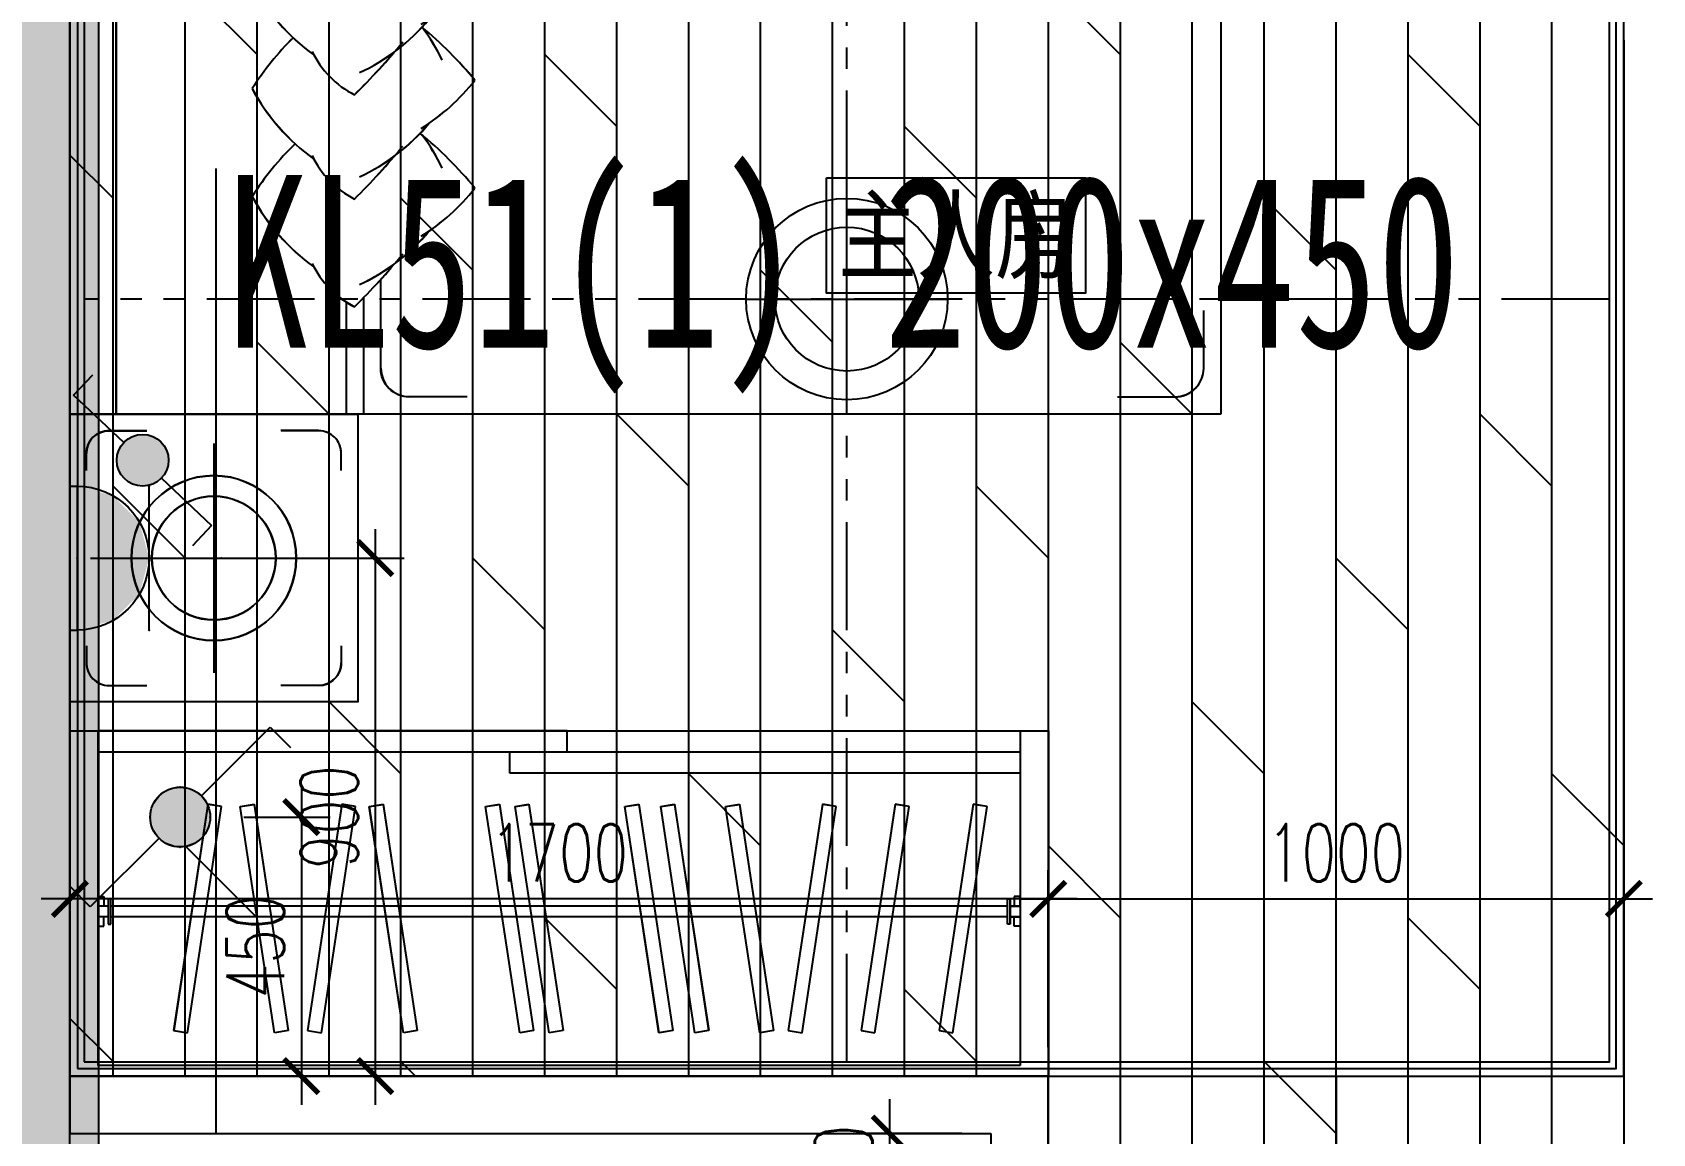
# Model space of a CAD drawing. Header units: millimetres. Extents: x 150839 to 219642, y 49429 to 88695.
# Drawn here: x 158517 to 161332, y 83695 to 85608 of the extents above; entities that cross this region are included whole.
import ezdxf
from ezdxf.enums import TextEntityAlignment as Align
from ezdxf.lldxf.tags import DXFTag
from ezdxf.xclip import XClip

# ---------------------------------------------------------------- set-up
doc = ezdxf.new("R2010")
doc.units = ezdxf.units.MM
doc.header["$LTSCALE"] = 300
doc.header["$XCLIPFRAME"] = 0
for name, pattern in [('DASH', [0.35, 0.25, -0.1]), ('HIDDEN2', [0.1875, 0.125, -0.0625]), ('PHANTOM2', [1.25, 0.625, -0.125, 0.125, -0.125, 0.125, -0.125])]:
    doc.linetypes.add(name, pattern=pattern)
doc.layers.get('0').update_dxf_attribs({"color": 97})
doc.layers.get('DEFPOINTS').update_dxf_attribs({"color": 217, "linetype": 'HIDDEN2'})
for name, color, linetype in [('00-墙填充', 8, 'Continuous'), ('00-墙实线', 6, 'Continuous'), ('00-梁编号', 2, 'Continuous'), ('00-梁虚线', 4, 'DASH'), ('C天-CEIL', 1, 'Continuous'), ('C天-CEILITE', 160, 'Continuous'), ('C天-LITEDIM', 3, 'Continuous'), ('E_detail', 125, 'Continuous'), ('EQUIP-动力', 1, 'Continuous'), ('EQUIP-照明', 3, 'Continuous'), ('F平-FLOOR1', 1, 'Continuous'), ('P平-FURN1', 1, 'Continuous'), ('P平-PUBTEXT', 5, 'Continuous'), ('P平-WALL1', 2, 'Continuous'), ('P平-WALLDIM', 3, 'Continuous'), ('TEL_TEXT', 1, 'Continuous'), ('WALL', 4, 'Continuous')]:
    doc.layers.add(name, color=color, linetype=linetype)
doc.layers.add('PUB_HATCH', color=8, linetype='Continuous', lineweight=0)
doc.styles.add('_TEL_DIM', font='COMPLEX.shx')
doc.styles.add('A10-2栋平面_SEN20RSI$0$DIM_FONT', font='SIMPLEX.shx', dxfattribs={"width": 0.7, "bigfont": 'hztxt.shx'})
doc.styles.add('A10-2栋平面_SEN20RSI$0$STANDARD', font='txt4.shx', dxfattribs={"bigfont": 'fstxt.shx'})
doc.styles.get("Standard").update_dxf_attribs({"font": ''})
doc.styles.add('TXT', font='txt.shx', dxfattribs={"width": 0.7, "bigfont": '1.shx'})
doc.styles.add('繁黑体', font='')
doc.styles.add('黑体', font='simhei.ttf', dxfattribs={"width": 0.7})
doc.styles.get('Standard').set_extended_font_data('SimSun')
doc.styles.get('繁黑体').set_extended_font_data('SimSun')
tags = doc.linetypes.add('DASHED2', pattern=[0.375, 0.25, -0.125]).pattern_tags.tags
tags[6:7] = [DXFTag(74, 4), DXFTag(75, 0), DXFTag(340, '0'), DXFTag(46, 1.0), DXFTag(50, 0.0), DXFTag(44, 0.0), DXFTag(45, 0.0)]
tags[4:5] = [DXFTag(74, 4), DXFTag(75, 0), DXFTag(340, '0'), DXFTag(46, 1.0), DXFTag(50, 0.0), DXFTag(44, 0.0), DXFTag(45, 0.0)]
doc.dimstyles.new('大样50', dxfattribs={"dimscale": 0.5, "dimtxt": 200, "dimasz": 120, "dimexe": 100, "dimexo": 100, "dimgap": 60, "dimtad": 1, "dimdec": 0, "dimzin": 0, "dimdsep": 46, "dimtxsty": 'TXT', "dimblk": 'ARCHTICK', "dimcen": 0.09, "dimdle": 100, "dimclrd": 4, "dimclre": 3, "dimclrt": 65, "dimadec": 0, "dimazin": 0, "dimtfac": 1, "dimtdec": 0, "dimtix": 1, "dimtmove": 2, "dimatfit": 3, "dimldrblk": 'ARCHTICK', "dimfxl": 1, "dimtolj": 1, "dimtzin": 0, "dimarcsym": 0})

# ---------------------------------------------------------------- blocks, each defined once
blk = doc.blocks.new('df')
at = {"layer": '00-墙填充'}
blk.add_hatch(color=8, dxfattribs=at).paths.add_polyline_path([(919639.9, 62979.7), (919639.9, 67029.7), (919389.9, 67029.7), (919389.9, 66029.7), (918989.9, 66029.7), (918989.9, 65729.7), (919389.9, 65729.7), (919389.9, 62979.7)])
at = {"layer": '00-墙实线', "color": 8}
blk.add_line((919639.9, 62979.7), (919639.9, 67029.7), dxfattribs=at)
at = {"layer": '00-梁编号', "color": 8}
blk.add_line((919844, 64029.7), (919844, 65706.5), dxfattribs=at)
at = {"layer": '00-梁虚线', "color": 8}
for p, q in [((922289.9, 64129.7), (922289.9, 66829.7)), ((919639.9, 64129.7), (922289.9, 64129.7))]:
    blk.add_line(p, q, dxfattribs=at)
at = {"layer": '00-梁编号', "color": 8, "ltscale": 3000, "style": '黑体', "width": 0.7}
blk.add_text('KL51(1) 200x450', height=300, dxfattribs=at).set_placement((919861.7, 65395.5))
blk = doc.blocks.new('jyetjtr')
at = {"color": 1}
for p, q in [((159002.8, 85034.7), (160702.8, 85034.7)), ((159002.8, 84434.7), (159002.8, 85034.7)), ((160702.8, 85034.7), (160702.8, 84434.7)), ((160702.8, 84434.7), (159002.8, 84434.7))]:
    blk.add_line(p, q, dxfattribs=at)
at = {"color": 7}
for p, q in [((159866.9, 85034.7), (159051.6, 85034.7)), ((159051.6, 84453.2), (159051.6, 85033.8)), ((159051.6, 85033.8), (159051.6, 84996.9)), ((159866.9, 84997.8), (159866.9, 85034.7)), ((160654, 85034.7), (160654, 84453.2)), ((159051.6, 84997.8), (159866.9, 84997.8)), ((159766.9, 84997.8), (160654, 84997.8)), ((159766.9, 84960.9), (159766.9, 84997.8)), ((160654, 84960.9), (159766.9, 84960.9)), ((159051.6, 84730), (159051.6, 84746.6)), ((160654, 84730), (160654, 84746.6)), ((159051.6, 84711.5), (159051.6, 84694.9)), ((160654, 84711.5), (160654, 84694.9)), ((160654, 84453.2), (159051.6, 84453.2))]:
    blk.add_line(p, q, dxfattribs=at)
at = {"color": 253, "ltscale": 0.5}
for p, q in [((159242.3, 84906.8), (159183, 84513.7)), ((159322.8, 84906.8), (159382.1, 84513.7)), ((159475.1, 84906.8), (159415.8, 84513.7)), ((159547, 84906.8), (159606.3, 84513.7)), ((159748.9, 84906.8), (159808.2, 84513.7)), ((159800.3, 84906.8), (159859.6, 84513.7)), ((159991, 84906.8), (160050.3, 84513.7)), ((160053.3, 84906.8), (160112.6, 84513.7)), ((160166, 84906.8), (160225.3, 84513.7)), ((160310.3, 84906.8), (160251, 84513.7)), ((160436.7, 84906.8), (160377.4, 84513.7)), ((160572.3, 84906.8), (160513, 84513.7)), ((159207, 84509.7), (159266.3, 84902.8)), ((159358.1, 84509.7), (159298.8, 84902.8)), ((159439.8, 84509.7), (159499.1, 84902.8)), ((159582.2, 84509.7), (159523, 84902.8)), ((159784.2, 84509.7), (159724.9, 84902.8)), ((159835.6, 84509.7), (159776.3, 84902.8)), ((160026.3, 84509.7), (159967, 84902.8)), ((160088.5, 84509.7), (160029.2, 84902.8)), ((160201.3, 84509.7), (160142, 84902.8)), ((160275, 84509.7), (160334.3, 84902.8)), ((160401.4, 84509.7), (160460.7, 84902.8)), ((160537, 84509.7), (160596.3, 84902.8))]:
    blk.add_line(p, q, dxfattribs=at)
at = {"color": 253}
for p, q in [((159266.3, 84902.8), (159242.3, 84906.8)), ((159298.8, 84902.8), (159322.8, 84906.8)), ((159499.1, 84902.8), (159475.1, 84906.8)), ((159523, 84902.8), (159547, 84906.8)), ((159724.9, 84902.8), (159748.9, 84906.8)), ((159776.3, 84902.8), (159800.3, 84906.8)), ((159967, 84902.8), (159991, 84906.8)), ((160029.2, 84902.8), (160053.3, 84906.8)), ((160142, 84902.8), (160166, 84906.8)), ((160334.3, 84902.8), (160310.3, 84906.8)), ((160460.7, 84902.8), (160436.7, 84906.8)), ((160596.3, 84902.8), (160572.3, 84906.8)), ((159051.6, 84746.6), (159061.8, 84746.6)), ((159061.8, 84746.6), (159061.8, 84730)), ((159069.4, 84742.9), (159069.4, 84698.6)), ((159073.8, 84742.9), (159069.4, 84742.9)), ((159073.8, 84698.6), (159073.8, 84742.9)), ((160631.8, 84742.9), (160636.2, 84742.9)), ((160631.8, 84698.6), (160631.8, 84742.9)), ((160636.2, 84742.9), (160636.2, 84698.6)), ((160643.7, 84746.6), (160643.7, 84730)), ((160654, 84746.6), (160643.7, 84746.6)), ((159069.4, 84730), (159051.6, 84730)), ((159061.8, 84730), (159051.6, 84730)), ((159069.4, 84711.5), (159051.6, 84711.5)), ((159061.8, 84711.5), (159051.6, 84711.5)), ((159061.8, 84694.9), (159061.8, 84711.5)), ((160631.9, 84730), (159073.8, 84730)), ((160631.9, 84711.5), (159073.8, 84711.5)), ((160636.2, 84730), (160654, 84730)), ((160654, 84730), (160636.2, 84730)), ((160636.2, 84711.5), (160654, 84711.5)), ((160654, 84711.5), (160636.2, 84711.5)), ((160643.7, 84730), (160654, 84730)), ((160643.7, 84711.5), (160654, 84711.5)), ((160643.7, 84694.9), (160643.7, 84711.5)), ((159051.6, 84694.9), (159061.8, 84694.9)), ((159069.4, 84698.6), (159073.8, 84698.6)), ((160636.2, 84698.6), (160631.8, 84698.6)), ((160654, 84694.9), (160643.7, 84694.9)), ((159183, 84513.7), (159207, 84509.7)), ((159382.1, 84513.7), (159358.1, 84509.7)), ((159415.8, 84513.7), (159439.8, 84509.7)), ((159606.3, 84513.7), (159582.2, 84509.7)), ((159808.2, 84513.7), (159784.2, 84509.7)), ((159859.6, 84513.7), (159835.6, 84509.7)), ((160050.3, 84513.7), (160026.3, 84509.7)), ((160112.6, 84513.7), (160088.5, 84509.7)), ((160225.3, 84513.7), (160201.3, 84509.7)), ((160251, 84513.7), (160275, 84509.7)), ((160377.4, 84513.7), (160401.4, 84509.7)), ((160513, 84513.7), (160537, 84509.7))]:
    blk.add_line(p, q, dxfattribs=at)
at = {"layer": 'P平-WALL1'}
blk.add_line((159002.8, 84434.7), (159002.8, 84934.7), dxfattribs=at)
blk = doc.blocks.new('A$C24845071')
at = {"ltscale": 0.8}
for p, q in [((1500, 1920), (0, 1920)), ((202.2, 1490), (0, 1490)), ((1500, 1490), (1317.5, 1490))]:
    blk.add_line(p, q, dxfattribs=at)
at = {"color": 253, "ltscale": 0.8}
for p, q in [((194.9, 1520), (0, 1520)), ((1500, 1520), (1297.5, 1520))]:
    blk.add_line(p, q, dxfattribs=at)
at = {"color": 1, "ltscale": 0.8}
blk.add_lwpolyline([(0, 0), (0, 2000), (1500, 2000), (1500, 0)], close=True, dxfattribs=at)
at = {"color": 253, "ltscale": 0.8}
for points in [[(30, 1310), (30, 1410, -0.414214), (80, 1460), (234, 1460)], [(1470, 1310), (1470, 1410, 0.414214), (1420, 1460), (1298.4, 1460)], [(30, 180), (30, 80, 0.414214), (80, 30), (180, 30)], [(1470, 180), (1470, 80, -0.414214), (1420, 30), (1320, 30)]]:
    blk.add_lwpolyline(points, format="xyb", dxfattribs=at)
for centre, radius, start, end in [((555.8, 1357.2), 371.4, 118.5356, 143.8686), ((91.1, 1237.1), 530.8, 44.4472, 57.2264), ((743.1, 1357.2), 371.4, 118.5356, 143.8686), ((278.4, 1237.1), 530.8, 44.9432, 57.2264), ((924.2, 1357.2), 371.4, 118.5356, 143.8686), ((459.4, 1237.1), 530.8, 44.4405, 57.2264), ((1111.6, 1357.2), 371.4, 118.5356, 143.8686), ((646.8, 1237.1), 530.8, 44.4405, 57.2264), ((1299, 1357.2), 371.4, 118.5356, 143.8686), ((834.2, 1237.1), 530.8, 28.612, 57.2264), ((335.3, 1428.8), 167.4, 115.9787, 152.688), ((522.6, 1428.8), 167.4, 115.9787, 152.688), ((703.7, 1428.8), 167.4, 115.9787, 152.688), ((891.1, 1428.8), 167.4, 115.9787, 152.688), ((1078.5, 1428.8), 167.4, 115.9787, 152.688), ((1030.4, 1267.3), 367.8, 38.0968, 55.1579), ((993.9, 2296.4), 1130, 224.4072, 230.7213), ((537.6, 1641.5), 344.3, 204.8445, 230.3975), ((1181.2, 2296.4), 1130, 224.4072, 230.7213), ((724.9, 1641.5), 344.3, 204.8445, 230.3975), ((1362.2, 2296.4), 1130, 224.4072, 230.7213), ((906, 1641.5), 344.3, 204.8445, 230.3975), ((1549.6, 2296.4), 1130, 224.4072, 230.7213), ((1093.4, 1641.5), 344.3, 204.8445, 230.3975), ((1737, 2296.4), 1130, 224.4072, 230.7213), ((1280.8, 1641.5), 344.3, 204.8445, 230.3975), ((1028.4, 1653), 331.9, 295.4078, 331.4124), ((620.9, 1585), 367.8, 212.0488, 231.7265), ((-48.5, 1831.4), 693.8, 309.5298, 320.6597), ((285.2, 1653), 331.9, 295.4078, 307.0341), ((808.2, 1585), 367.8, 212.0488, 231.7265), ((138.8, 1831.4), 693.8, 309.5298, 320.305), ((472.6, 1653), 331.9, 295.4078, 307.0341), ((989.2, 1585), 367.8, 212.0488, 231.7265), ((319.8, 1831.4), 693.8, 309.5298, 320.2796), ((653.6, 1653), 331.9, 295.4078, 307.8474), ((1176.6, 1585), 367.8, 212.0488, 231.7265), ((507.2, 1831.4), 693.8, 309.5298, 320.8895), ((1364, 1585), 367.8, 212.0488, 231.7265), ((694.6, 1831.4), 693.8, 309.5298, 320.8895), ((1420, 80), 50, 270, 0)]:
    blk.add_arc(centre, radius, start, end, dxfattribs=at)
blk = doc.blocks.new('htrwr')
at = {"ltscale": 0.8}
for p, q in [((162061.4, 80304.6), (160561.4, 80304.6)), ((160763.6, 79874.6), (160561.4, 79874.6)), ((162061.4, 79874.6), (161878.9, 79874.6))]:
    blk.add_line(p, q, dxfattribs=at)
at = {"color": 253, "ltscale": 0.8}
for p, q in [((160756.3, 79904.6), (160561.4, 79904.6)), ((162061.4, 79904.6), (161859, 79904.6))]:
    blk.add_line(p, q, dxfattribs=at)
at = {"color": 1, "ltscale": 0.8}
blk.add_lwpolyline([(160561.4, 78384.6), (160561.4, 80384.6), (162061.4, 80384.6), (162061.4, 78384.6)], close=True, dxfattribs=at)
at = {"color": 253, "ltscale": 0.8}
for points in [[(160591.4, 79694.6), (160591.4, 79794.6, -0.414214), (160641.4, 79844.6), (160795.4, 79844.6)], [(162031.4, 79694.6), (162031.4, 79794.6, 0.414214), (161981.4, 79844.6), (161859.8, 79844.6)], [(160591.4, 78564.6), (160591.4, 78464.6, 0.414214), (160641.4, 78414.6), (160741.4, 78414.6)], [(162031.4, 78564.6), (162031.4, 78464.6, -0.414214), (161981.4, 78414.6), (161881.4, 78414.6)]]:
    blk.add_lwpolyline(points, format="xyb", dxfattribs=at)
for centre, radius, start, end in [((161117.3, 79741.8), 371.4, 118.5356, 143.8686), ((160652.5, 79621.7), 530.8, 44.4472, 57.2264), ((161304.6, 79741.8), 371.4, 118.5356, 143.8686), ((160839.8, 79621.7), 530.8, 44.9432, 57.2264), ((161485.6, 79741.8), 371.4, 118.5356, 143.8686), ((161020.9, 79621.7), 530.8, 44.4405, 57.2264), ((161673, 79741.8), 371.4, 118.5356, 143.8686), ((161208.3, 79621.7), 530.8, 44.4405, 57.2264), ((161860.4, 79741.8), 371.4, 118.5356, 143.8686), ((161395.7, 79621.7), 530.8, 28.612, 57.2264), ((160896.7, 79813.4), 167.4, 115.9787, 152.688), ((161084.1, 79813.4), 167.4, 115.9787, 152.688), ((161265.1, 79813.4), 167.4, 115.9787, 152.688), ((161452.5, 79813.4), 167.4, 115.9787, 152.688), ((161639.9, 79813.4), 167.4, 115.9787, 152.688), ((161591.8, 79651.8), 367.8, 38.0968, 55.1579), ((161555.3, 80681), 1130, 224.4072, 230.7213), ((161099, 80026), 344.3, 204.8445, 230.3975), ((161742.6, 80681), 1130, 224.4072, 230.7213), ((161286.3, 80026), 344.3, 204.8445, 230.3975), ((161923.6, 80681), 1130, 224.4072, 230.7213), ((161467.4, 80026), 344.3, 204.8445, 230.3975), ((162111.1, 80681), 1130, 224.4072, 230.7213), ((161654.8, 80026), 344.3, 204.8445, 230.3975), ((162298.5, 80681), 1130, 224.4072, 230.7213), ((161842.2, 80026), 344.3, 204.8445, 230.3975), ((161589.8, 80037.5), 331.9, 295.4078, 331.4124), ((161182.3, 79969.6), 367.8, 212.0488, 231.7265), ((160512.9, 80216), 693.8, 309.5298, 320.6597), ((160846.7, 80037.5), 331.9, 295.4078, 307.0341), ((161369.6, 79969.6), 367.8, 212.0488, 231.7265), ((160700.2, 80216), 693.8, 309.5298, 320.305), ((161034, 80037.5), 331.9, 295.4078, 307.0341), ((161550.6, 79969.6), 367.8, 212.0488, 231.7265), ((160881.3, 80216), 693.8, 309.5298, 320.2796), ((161215, 80037.5), 331.9, 295.4078, 307.8474), ((161738, 79969.6), 367.8, 212.0488, 231.7265), ((161068.7, 80216), 693.8, 309.5298, 320.8895), ((161925.4, 79969.6), 367.8, 212.0488, 231.7265), ((161256.1, 80216), 693.8, 309.5298, 320.8895), ((161981.4, 78464.6), 50, 270, 0)]:
    blk.add_arc(centre, radius, start, end, dxfattribs=at)
at = {"layer": 'P平-FURN1'}
blk.add_blockref('A$C24845071', (160561.4, 78384.6), dxfattribs=at)
blk = doc.blocks.new('A$C0CDF6DB8')
at = {"color": 253, "ltscale": 0.8}
for p, q in [((250, 35.9), (250, 464.1)), ((449.2, 250), (50.8, 250))]:
    blk.add_line(p, q, dxfattribs=at)
at = {"color": 1, "ltscale": 0.8}
blk.add_lwpolyline([(500, 500), (0, 500), (0, 0), (500, 0)], close=True, dxfattribs=at)
at = {"color": 253, "ltscale": 0.8}
for points in [[(97.6, 471.4), (67.9, 471.4, 0.414214), (28.6, 432.1), (28.6, 366.7)], [(402.4, 471.4), (432.1, 471.4, -0.414214), (471.4, 432.1), (471.4, 366.7)], [(97.6, 28.6), (67.9, 28.6, -0.414214), (28.6, 67.9), (28.6, 133.3)], [(402.4, 28.6), (432.1, 28.6, 0.414214), (471.4, 67.9), (471.4, 133.3)]]:
    blk.add_lwpolyline(points, format="xyb", dxfattribs=at)
at = {"ltscale": 0.8}
blk.add_circle((250, 250), 143.3, dxfattribs=at)
at = {"color": 253, "ltscale": 0.8}
blk.add_circle((250, 250), 107.5, dxfattribs=at)
blk = doc.blocks.new('_ArchTick')
at = {"color": 0, "linetype": 'ByBlock', "const_width": 0.15}
blk.add_lwpolyline([(-0.5, -0.5), (0.5, 0.5)], dxfattribs=at)
blk = doc.blocks.new('*D157')
at = {"layer": 'DEFPOINTS', "color": 0, "transparency": 16777216}
for p in [(160006.3, 83694.9), (160181.7, 83694.9), (160181.7, 83544.9)]:
    blk.add_point(p, dxfattribs=at)
at = {"layer": 'P平-WALLDIM', "color": 4, "lineweight": -2, "transparency": 16777216}
for p, q in [((160006.3, 83694.9), (160006.3, 83754.9)), ((160006.3, 83544.9), (160006.3, 83694.9)), ((160006.3, 83544.9), (160006.3, 83484.9))]:
    blk.add_line(p, q, dxfattribs=at)
at = {"layer": 'P平-WALLDIM', "color": 3, "lineweight": -2, "transparency": 16777216}
for p, q in [((160131.7, 83694.9), (159956.3, 83694.9)), ((160131.7, 83544.9), (159956.3, 83544.9))]:
    blk.add_line(p, q, dxfattribs=at)
at = {"layer": 'P平-WALLDIM', "color": 4, "lineweight": -2, "transparency": 16777216, "xscale": 60, "yscale": 60, "zscale": 60}
for p, rotation in [((160006.3, 83694.9), 270), ((160006.3, 83544.9), 90)]:
    blk.add_blockref('_ArchTick', p, dxfattribs=dict(at, rotation=rotation))
at = {"layer": 'P平-WALLDIM', "color": 65, "transparency": 16777216, "insert": (159926.3, 83619.9), "char_height": 100, "attachment_point": 5, "rotation": 90, "style": 'TXT'}
blk.add_mtext('\\A1;150', dxfattribs=at)
blk = doc.blocks.new('*D162')
at = {"layer": 'DEFPOINTS', "color": 0, "transparency": 16777216}
for p in [(158581.7, 84102.8), (158581.7, 83794.9), (160281.7, 83794.9)]:
    blk.add_point(p, dxfattribs=at)
at = {"layer": 'P平-WALLDIM', "color": 3, "lineweight": -2, "transparency": 16777216}
for p, q in [((158581.7, 83844.9), (158581.7, 84152.8)), ((160281.7, 83844.9), (160281.7, 84152.8))]:
    blk.add_line(p, q, dxfattribs=at)
at = {"layer": 'P平-WALLDIM', "color": 4, "lineweight": -2, "transparency": 16777216}
blk.add_line((160331.7, 84102.8), (158531.7, 84102.8), dxfattribs=at)
at = {"layer": 'P平-WALLDIM', "color": 4, "lineweight": -2, "transparency": 16777216, "xscale": 60, "yscale": 60, "zscale": 60, "rotation": 180}
blk.add_blockref('_ArchTick', (158581.7, 84102.8), dxfattribs=at)
at = {"layer": 'P平-WALLDIM', "color": 4, "lineweight": -2, "transparency": 16777216, "xscale": 60, "yscale": 60, "zscale": 60}
blk.add_blockref('_ArchTick', (160281.7, 84102.8), dxfattribs=at)
at = {"layer": 'P平-WALLDIM', "color": 65, "transparency": 16777216, "insert": (159431.7, 84182.8), "char_height": 100, "attachment_point": 5, "style": 'TXT'}
blk.add_mtext('\\A1;1700', dxfattribs=at)
blk = doc.blocks.new('*D163')
at = {"layer": 'DEFPOINTS', "color": 0, "transparency": 16777216}
for p in [(161281.7, 84102.8), (160281.7, 83794.9), (161281.7, 83794.9)]:
    blk.add_point(p, dxfattribs=at)
at = {"layer": 'P平-WALLDIM', "color": 3, "lineweight": -2, "transparency": 16777216}
for p, q in [((160281.7, 83844.9), (160281.7, 84152.8)), ((161281.7, 83844.9), (161281.7, 84152.8))]:
    blk.add_line(p, q, dxfattribs=at)
at = {"layer": 'P平-WALLDIM', "color": 4, "lineweight": -2, "transparency": 16777216}
blk.add_line((160231.7, 84102.8), (161331.7, 84102.8), dxfattribs=at)
at = {"layer": 'P平-WALLDIM', "color": 4, "lineweight": -2, "transparency": 16777216, "xscale": 60, "yscale": 60, "zscale": 60, "rotation": 180}
blk.add_blockref('_ArchTick', (160281.7, 84102.8), dxfattribs=at)
at = {"layer": 'P平-WALLDIM', "color": 4, "lineweight": -2, "transparency": 16777216, "xscale": 60, "yscale": 60, "zscale": 60}
blk.add_blockref('_ArchTick', (161281.7, 84102.8), dxfattribs=at)
at = {"layer": 'P平-WALLDIM', "color": 65, "transparency": 16777216, "insert": (160781.7, 84182.8), "char_height": 100, "attachment_point": 5, "style": 'TXT'}
blk.add_mtext('\\A1;1000', dxfattribs=at)
blk = doc.blocks.new('htrwhth4w')
at = {"layer": 'EQUIP-动力', "color": 250, "linetype": 'DASHED2'}
for p, q in [((200713, 84944.7), (200713, 86444.7)), ((200793, 86444.7), (200793, 84944.7)), ((202713, 86444.7), (202713, 84944.7)), ((201253, 85024.7), (201253, 85178.6)), ((201193, 85139.6), (201193, 84944.7)), ((201223, 85146.9), (201223, 84944.7)), ((202683, 85024.7), (202683, 85124.7)), ((201403, 84974.7), (201303, 84974.7)), ((202533, 84974.7), (202633, 84974.7)), ((200713, 84444.7), (200713, 84944.7)), ((200713, 84944.7), (201213, 84944.7)), ((202713, 84944.7), (200713, 84944.7)), ((201213, 84944.7), (201213, 84444.7)), ((200780.8, 84916.1), (200846.3, 84916.1)), ((201145.1, 84916.1), (201079.6, 84916.1)), ((200963, 84893.8), (200963, 84495.5)), ((200741.5, 84847.1), (200741.5, 84876.8)), ((201184.4, 84847.1), (201184.4, 84876.8)), ((200748.9, 84694.7), (201177.1, 84694.7)), ((200741.5, 84542.3), (200741.5, 84512.5)), ((201184.4, 84542.3), (201184.4, 84512.5)), ((200780.8, 84473.2), (200846.3, 84473.2)), ((201145.1, 84473.2), (201079.6, 84473.2)), ((201213, 84444.7), (200713, 84444.7)), ((200713, 84394.7), (202412.9, 84394.7)), ((200713, 83794.7), (200713, 84394.7)), ((201577.1, 84394.7), (200761.7, 84394.7)), ((200761.7, 83813.1), (200761.7, 84393.8)), ((200761.7, 84393.8), (200761.7, 84356.8)), ((201577.1, 84357.7), (201577.1, 84394.7)), ((202364.2, 84394.7), (202364.2, 83813.1)), ((202412.9, 84394.7), (202412.9, 83794.7)), ((200761.7, 84357.7), (201577.1, 84357.7)), ((201477.1, 84357.7), (202364.2, 84357.7)), ((201477.1, 84320.8), (201477.1, 84357.7)), ((202364.2, 84320.8), (201477.1, 84320.8)), ((200952.4, 84266.8), (200893.1, 83873.6)), ((200917.2, 83869.6), (200976.5, 84262.8)), ((200976.5, 84262.8), (200952.4, 84266.8)), ((201009, 84262.8), (201033, 84266.8)), ((201068.3, 83869.6), (201009, 84262.8)), ((201033, 84266.8), (201092.3, 83873.6)), ((201185.3, 84266.8), (201126, 83873.6)), ((201150, 83869.6), (201209.3, 84262.8)), ((201209.3, 84262.8), (201185.3, 84266.8)), ((201233.1, 84262.8), (201257.1, 84266.8)), ((201292.4, 83869.6), (201233.1, 84262.8)), ((201257.1, 84266.8), (201316.4, 83873.6)), ((201435.1, 84262.8), (201459.1, 84266.8)), ((201494.4, 83869.6), (201435.1, 84262.8)), ((201459.1, 84266.8), (201518.4, 83873.6)), ((201486.5, 84262.8), (201510.5, 84266.8)), ((201545.8, 83869.6), (201486.5, 84262.8)), ((201510.5, 84266.8), (201569.8, 83873.6)), ((201677.1, 84262.8), (201701.2, 84266.8)), ((201736.4, 83869.6), (201677.1, 84262.8)), ((201701.2, 84266.8), (201760.5, 83873.6)), ((201739.4, 84262.8), (201763.4, 84266.8)), ((201798.7, 83869.6), (201739.4, 84262.8)), ((201763.4, 84266.8), (201822.7, 83873.6)), ((201852.1, 84262.8), (201876.2, 84266.8)), ((201911.4, 83869.6), (201852.1, 84262.8)), ((201876.2, 84266.8), (201935.5, 83873.6)), ((202020.5, 84266.8), (201961.2, 83873.6)), ((201985.2, 83869.6), (202044.5, 84262.8)), ((202044.5, 84262.8), (202020.5, 84266.8)), ((202146.9, 84266.8), (202087.6, 83873.6)), ((202111.6, 83869.6), (202170.9, 84262.8)), ((202170.9, 84262.8), (202146.9, 84266.8)), ((202282.5, 84266.8), (202223.2, 83873.6)), ((202247.2, 83869.6), (202306.5, 84262.8)), ((202306.5, 84262.8), (202282.5, 84266.8)), ((200761.7, 84089.9), (200761.7, 84106.5)), ((200761.7, 84106.5), (200772, 84106.5)), ((200772, 84106.5), (200772, 84089.9)), ((200779.6, 84102.8), (200779.6, 84058.5)), ((200783.9, 84102.8), (200779.6, 84102.8)), ((200783.9, 84058.5), (200783.9, 84102.8)), ((202341.9, 84102.8), (202346.3, 84102.8)), ((202341.9, 84058.5), (202341.9, 84102.8)), ((202346.3, 84102.8), (202346.3, 84058.5)), ((202353.9, 84106.5), (202353.9, 84089.9)), ((202364.2, 84106.5), (202353.9, 84106.5)), ((202364.2, 84089.9), (202364.2, 84106.5)), ((200779.6, 84089.9), (200761.7, 84089.9)), ((200772, 84089.9), (200761.7, 84089.9)), ((200779.6, 84071.4), (200761.7, 84071.4)), ((200761.7, 84071.4), (200761.7, 84054.8)), ((200772, 84071.4), (200761.7, 84071.4)), ((200772, 84054.8), (200772, 84071.4)), ((202342.1, 84089.9), (200783.9, 84089.9)), ((202342.1, 84071.4), (200783.9, 84071.4)), ((202346.3, 84089.9), (202364.2, 84089.9)), ((202364.2, 84089.9), (202346.3, 84089.9)), ((202346.3, 84071.4), (202364.2, 84071.4)), ((202364.2, 84071.4), (202346.3, 84071.4)), ((202353.9, 84089.9), (202364.2, 84089.9)), ((202353.9, 84071.4), (202364.2, 84071.4)), ((202353.9, 84054.8), (202353.9, 84071.4)), ((202364.2, 84071.4), (202364.2, 84054.8)), ((200761.7, 84054.8), (200772, 84054.8)), ((200779.6, 84058.5), (200783.9, 84058.5)), ((202346.3, 84058.5), (202341.9, 84058.5)), ((202364.2, 84054.8), (202353.9, 84054.8)), ((200893.1, 83873.6), (200917.2, 83869.6)), ((201092.3, 83873.6), (201068.3, 83869.6)), ((201126, 83873.6), (201150, 83869.6)), ((201316.4, 83873.6), (201292.4, 83869.6)), ((201518.4, 83873.6), (201494.4, 83869.6)), ((201569.8, 83873.6), (201545.8, 83869.6)), ((201760.5, 83873.6), (201736.4, 83869.6)), ((201822.7, 83873.6), (201798.7, 83869.6)), ((201935.5, 83873.6), (201911.4, 83869.6)), ((201961.2, 83873.6), (201985.2, 83869.6)), ((202087.6, 83873.6), (202111.6, 83869.6)), ((202223.2, 83873.6), (202247.2, 83869.6)), ((202364.2, 83813.1), (200761.7, 83813.1)), ((202412.9, 83794.7), (200713, 83794.7))]:
    blk.add_line(p, q, dxfattribs=at)
for radius in [143.3, 107.5]:
    blk.add_circle((200963, 84694.7), radius, dxfattribs=at)
for centre, radius, start, end in [((201355.8, 85868.9), 371.4, 208.5356, 233.8686), ((201071.5, 85850.6), 344.3, 294.8445, 320.3975), ((200881.5, 85083.5), 693.8, 39.5298, 50.305), ((201060, 85417.2), 331.9, 25.4078, 37.0341), ((201475.8, 85223.1), 530.8, 134.9432, 147.2264), ((200416.6, 86306.9), 1130, 314.4072, 320.7213), ((201284.1, 85648.3), 167.4, 205.9787, 242.688), ((201355.8, 85687.8), 371.4, 208.5356, 233.8686), ((201128, 85752.8), 367.8, 302.0488, 321.7265), ((201071.5, 85669.6), 344.3, 294.8445, 320.3975), ((201475.8, 85035.7), 530.8, 134.4472, 147.2264), ((200881.5, 84896.1), 693.8, 39.5298, 50.6597), ((201060, 85229.9), 331.9, 25.4078, 37.0341), ((201284.1, 85467.3), 167.4, 205.9787, 242.688), ((200416.6, 86125.8), 1130, 314.4072, 320.7213), ((201128, 85565.5), 367.8, 302.0488, 321.7265), ((201355.8, 85500.5), 371.4, 208.5356, 233.8686), ((201071.5, 85482.3), 344.3, 294.8445, 320.3975), ((200416.6, 85938.5), 1130, 314.4072, 320.7213), ((201284.1, 85280), 167.4, 205.9787, 242.688), ((201303, 85024.7), 50, 180, 270), ((202633, 85024.7), 50, 270, 0), ((200780.8, 84876.8), 39.3, 90, 180), ((201145.1, 84876.8), 39.3, 360, 90), ((200780.8, 84512.5), 39.3, 180, 270), ((201145.1, 84512.5), 39.3, 270, 0)]:
    blk.add_arc(centre, radius, start, end, dxfattribs=at)
at = {"layer": 'EQUIP-动力', "color": 250, "linetype": 'DASHED2', "flags": 9}
for tag, style, width in [('XSIZE', 'A10-2栋平面_SEN20RSI$0$STANDARD', 0.8), ('YSIZE', 'A10-2栋平面_SEN20RSI$0$STANDARD', 0.8), ('XSIZE', 'A10-2栋平面_SEN20RSI$0$DIM_FONT', 0.7), ('YSIZE', 'A10-2栋平面_SEN20RSI$0$DIM_FONT', 0.7)]:
    blk.add_attdef(tag, (209413, 80718.7), '', height=0.5, rotation=0.0069, dxfattribs=dict(at, style=style, width=width))
blk = doc.blocks.new('*D202')
at = {"layer": 'DEFPOINTS', "color": 0, "transparency": 16777216}
for p in [(158881.8, 84694.9), (158881.8, 83794.9), (159112.3, 83794.9)]:
    blk.add_point(p, dxfattribs=at)
at = {"layer": 'EQUIP-动力', "color": 4, "lineweight": -2, "transparency": 16777216}
blk.add_line((159112.3, 84744.9), (159112.3, 83744.9), dxfattribs=at)
at = {"layer": 'EQUIP-动力', "color": 3, "lineweight": -2, "transparency": 16777216}
for p, q in [((158931.8, 84694.9), (159162.3, 84694.9)), ((158931.8, 83794.9), (159162.3, 83794.9))]:
    blk.add_line(p, q, dxfattribs=at)
at = {"layer": 'EQUIP-动力', "color": 4, "lineweight": -2, "transparency": 16777216, "xscale": 60, "yscale": 60, "zscale": 60}
for p, rotation in [((159112.3, 84694.9), 90), ((159112.3, 83794.9), 270)]:
    blk.add_blockref('_ArchTick', p, dxfattribs=dict(at, rotation=rotation))
at = {"layer": 'EQUIP-动力', "color": 65, "transparency": 16777216, "insert": (159032.3, 84244.9), "char_height": 100, "attachment_point": 5, "rotation": 90, "style": 'TXT'}
blk.add_mtext('\\A1;900', dxfattribs=at)
blk = doc.blocks.new('双控2')
h = blk.add_hatch(color=256)
edge = h.paths.add_edge_path()
edge.add_arc((-119.9, 113.4), 45, 0, 360)
for p, q in [((-239.8, 226.7), (-206.4, 262)), ((0, 0), (-33.4, -35.3))]:
    blk.add_line(p, q)
for points in [[(-152.6, 144.3), (-239.8, 226.7)], [(-87.2, 82.4), (0, 0)]]:
    blk.add_lwpolyline(points)
blk.add_circle((-119.9, 113.4), 45)
blk = doc.blocks.new('$equip$00001237')
at = {"layer": 'EQUIP-动力'}
for p, q in [((-0.5, 1.05), (-0.5, 1)), ((0.5, 1.05), (0.5, 1)), ((-0.5, 1), (0.5, 1)), ((0.5, 0.5), (-0.5, 0.5)), ((0, 0.5), (0, 0))]:
    blk.add_line(p, q, dxfattribs=at)
blk.add_arc((0, 1), 0.5, 180, 0, dxfattribs=at)
for p in [(0, 1), (-0.5, 0.5), (0.5, 0.5), (0, 0)]:
    blk.add_point(p, dxfattribs=at)
for points in [[(0.433, 0.75), (-0.433, 0.75), (0.5, 1), (-0.5, 1)], [(0.25, 0.567), (-0.25, 0.567), (0.433, 0.75), (-0.433, 0.75)], [(0, 0.5), (0, 0.5), (0.25, 0.567), (-0.25, 0.567)]]:
    blk.add_solid(points, dxfattribs=at)
at = {"layer": 'EQUIP-动力', "flags": 9}
blk.add_attdef('A', (0, 0), '', height=0.00002, dxfattribs=at)
blk = doc.blocks.new('$equip$00001962')
for p, q in [((0.147, 0.356), (0.625, 0.833)), ((0.625, 0.833), (0.766, 0.692))]:
    blk.add_line(p, q)
blk.add_circle((0, 0.208), 0.208)
for p in [(0, 0.417), (-0.208, 0.208), (0.208, 0.208), (0, 0)]:
    blk.add_point(p)
for points in [[(-0.104, 0.389), (0.104, 0.389), (-0.18, 0.313), (0.18, 0.313)], [(0, 0.417), (0, 0.417), (-0.104, 0.389), (0.104, 0.389)], [(-0.18, 0.313), (0.18, 0.313), (-0.208, 0.208), (0.208, 0.208)], [(-0.18, 0.104), (0.18, 0.104), (-0.208, 0.208), (0.208, 0.208)], [(-0.104, 0.028), (0.104, 0.028), (-0.18, 0.104), (0.18, 0.104)], [(0, 0), (0, 0), (-0.104, 0.028), (0.104, 0.028)]]:
    blk.add_solid(points)
at = {"layer": 'TEL_TEXT', "style": '_TEL_DIM', "flags": 1}
blk.add_attdef('A', text='', height=0.00002, dxfattribs=at).set_placement((0, 0), align=Align.MIDDLE_CENTER)
blk = doc.blocks.new('*D217')
at = {"layer": 'C天-LITEDIM', "color": 4, "lineweight": -2, "transparency": 16777216}
blk.add_line((158983.9, 84294.9), (158983.9, 83744.9), dxfattribs=at)
at = {"layer": 'C天-LITEDIM', "color": 3, "lineweight": -2, "transparency": 16777216}
for p, q in [((158883.7, 84244.9), (159033.9, 84244.9)), ((158883.7, 83794.9), (159033.9, 83794.9))]:
    blk.add_line(p, q, dxfattribs=at)
at = {"layer": 'DEFPOINTS', "color": 0, "transparency": 16777216}
for p in [(158833.7, 84244.9, 0), (158833.7, 83794.9), (158983.9, 83794.9)]:
    blk.add_point(p, dxfattribs=at)
at = {"layer": 'C天-LITEDIM', "color": 4, "lineweight": -2, "transparency": 16777216, "xscale": 60, "yscale": 60, "zscale": 60}
for p, rotation in [((158983.9, 84244.9), 90), ((158983.9, 83794.9), 270)]:
    blk.add_blockref('_ArchTick', p, dxfattribs=dict(at, rotation=rotation))
at = {"layer": 'C天-LITEDIM', "color": 65, "transparency": 16777216, "insert": (158903.9, 84019.9), "char_height": 100, "attachment_point": 5, "rotation": 90, "style": 'TXT'}
blk.add_mtext('\\A1;450', dxfattribs=at)
blk = doc.blocks.new('A$C26043CBD')
at = {"layer": 'PUB_HATCH'}
h = blk.add_hatch(color=256, dxfattribs=at)
h.paths.add_polyline_path([(6300, 35000), (6100, 35000), (6100, 34000), (5700, 34000), (5700, 33650), (6100, 33650), (6100, 31425.1), (6300, 31425.1)])
h.paths.add_polyline_path([(6100, 31425.1), (6100, 31025), (6300, 31024.8), (6300, 31025.1), (6300, 31425.1)])
at = {"layer": '00-墙实线'}
blk.add_lwpolyline([(6100, 31025), (6300, 31024.8), (6300, 31025.1), (6300, 31024.8), (6300, 35000), (6100, 35000), (6100, 34000), (5700, 34000), (5700, 33650), (6100, 33650), (6100, 31025)], dxfattribs=at)
blk = doc.blocks.new('rtwhrwg')
at = {"layer": 'PUB_HATCH'}
h = blk.add_hatch(color=256, dxfattribs=at)
h.paths.add_polyline_path([(142126.6, 86694.9), (141926.6, 86694.9), (141926.6, 85694.9), (141526.6, 85694.9), (141526.6, 85344.9), (141926.6, 85344.9), (141926.6, 83120), (142126.6, 83120)])
h.paths.add_polyline_path([(141926.6, 83120), (141926.6, 82719.9), (142126.6, 82719.7), (142126.6, 82720), (142126.6, 83120)])
at = {"layer": '00-墙实线'}
blk.add_lwpolyline([(141926.6, 82719.9), (142126.6, 82719.7), (142126.6, 82720), (142126.6, 82719.7), (142126.6, 86694.9), (141926.6, 86694.9), (141926.6, 85694.9), (141526.6, 85694.9), (141526.6, 85344.9), (141926.6, 85344.9), (141926.6, 82719.9)], dxfattribs=at)
at = {"layer": 'WALL', "linetype": 'ByBlock'}
for p, q in [((142126.6, 85594.9), (142126.6, 87094.9)), ((144826.6, 85594.9), (144826.6, 87094.9)), ((142126.6, 81194.9), (142126.6, 85594.9)), ((144826.6, 85594.9), (144826.6, 82194.9)), ((142126.6, 83794.9), (143826.6, 83794.9)), ((142126.6, 83794.9), (142126.6, 83694.9)), ((143826.6, 83544.9), (143826.6, 83794.9)), ((142126.6, 83694.9), (143726.6, 83694.9)), ((143726.6, 83694.9), (143726.6, 83544.9))]:
    blk.add_line(p, q, dxfattribs=at)
ref = blk.add_blockref('A$C26043CBD', (135826.6, 51694.9))
XClip(ref).set_block_clipping_path([(5323.565745626, 36424.6593090541), (5343.260554382, 28138.7393014318), (11959.7920761615, 25127.4660112042), (16626.8143280208, 25540.778666953), (16272.3546851448, 36424.6593090541)])
blk = doc.blocks.new('rewghr3e')
at = {"layer": 'C天-CEILITE'}
for p, q in [((161016.5, 78820.7), (161016.5, 79170.7)), ((160841.5, 78995.7), (161191.5, 78995.7))]:
    blk.add_line(p, q, dxfattribs=at)
for radius in [175, 125]:
    blk.add_circle((161016.5, 78995.7), radius, dxfattribs=at)

msp = doc.modelspace()

# ---------------------------------------------------------------- hatches: boundary and pattern name
at = {"layer": 'F平-FLOOR1'}
h = msp.add_hatch(dxfattribs=at)
h.set_pattern_fill('DOLMIT', color=8, scale=500, angle=90, style=0)
h.set_pattern_definition([(90, (161281.73, 81194.92), (-125, 8e-15), []), (135, (161281.73, 81194.92), (-250, -250), [176.777, -353.554])])
h.paths.add_polyline_path([(161281.7, 85569.9), (161281.7, 86494.9), (158581.8, 86494.9), (158581.8, 83794.9), (160281.7, 83794.9), (160281.7, 83544.9), (160281.7, 82744.9), (160281.7, 81194.9), (161281.7, 81194.9), (161281.7, 81244.9), (161281.7, 82144.9)])

# ---------------------------------------------------------------- linework, layer by layer
at = {"layer": 'C天-CEIL', "color": 8}
for points in [[(158581.7, 83794.9), (161281.7, 83794.9), (161281.7, 86494.9), (158581.7, 86494.9)], [(158581.7, 83794.9), (161281.7, 83794.9), (161281.7, 86494.9), (158581.7, 86494.9)], [(158594.8, 83807.9), (161268.7, 83807.9), (161268.7, 86481.9), (158594.8, 86481.9)], [(158594.8, 83807.9), (161268.7, 83807.9), (161268.7, 86481.9), (158594.8, 86481.9)]]:
    msp.add_lwpolyline(points, close=True, dxfattribs=at)
at = {"layer": 'C天-CEIL', "color": 5}
msp.add_lwpolyline([(158606.6, 83819.8), (161256.9, 83819.8), (161256.9, 86470.1), (158606.6, 86470.1)], close=True, dxfattribs=at)
msp.add_lwpolyline([(158606.6, 83819.8), (161256.9, 83819.8), (161256.9, 86470.1), (158606.6, 86470.1)], close=True, dxfattribs=at)
at = {"layer": 'C天-LITEDIM', "linetype": 'PHANTOM2'}
for p, q in [((159931.7, 83819.8), (159931.7, 86470.1)), ((161256.9, 85144.9), (158606.6, 85144.9)), ((160781.7, 83794.9), (160781.7, 81194.9))]:
    msp.add_line(p, q, dxfattribs=at)
at = {"layer": 'P平-PUBTEXT', "color": 5}
msp.add_lwpolyline([(159896.1, 85355.5), (160346.1, 85355.5), (160346.1, 85155.5), (159896.1, 85155.5)], close=True, dxfattribs=at)

# ---------------------------------------------------------------- block references
at = {"layer": 'C天-CEILITE'}
msp.add_blockref('rewghr3e', (-1084.8, 6149.3), dxfattribs=at)
at = {"layer": 'DEFPOINTS'}
msp.add_blockref('df', (-761008.1, 19665.2), dxfattribs=at)
at = {"layer": 'E_detail'}
msp.add_blockref('rtwhrwg', (16455.1, 0), dxfattribs=at)
at = {"layer": 'EQUIP-动力', "color": 1, "linetype": 'Continuous'}
msp.add_blockref('htrwhth4w', (-42131.2, 0.3), dxfattribs=at)
at = {"layer": 'EQUIP-动力', "rotation": 180}
msp.add_blockref('双控2', (158588.2, 84978.3, 0), dxfattribs=at)
at = {"layer": 'EQUIP-动力', "xscale": -250.0000000000001, "yscale": 250.0000000000001, "zscale": 250.0000000000001, "rotation": 90}
msp.add_blockref('$equip$00001237', (158844.3, 84694.9), dxfattribs=at)
at = {"layer": 'EQUIP-照明', "xscale": 250.0000000000001, "yscale": 250.0000000000001, "zscale": 250.0000000000001}
msp.add_blockref('$equip$00001962', (158773.4, 84192.8), dxfattribs=at)
at = {"layer": 'EQUIP-照明', "xscale": 250.0000000000001, "yscale": 250.0000000000001, "zscale": 250.0000000000001, "rotation": 180}
msp.add_blockref('$equip$00001962', (158773.4, 84297), dxfattribs=at)
at = {"layer": 'P平-FURN1', "rotation": 90.00000000000001}
msp.add_blockref('htrwr', (238966.3, -75616.5), dxfattribs=at)
at = {"layer": 'P平-FURN1', "xscale": -1, "rotation": 270}
msp.add_blockref('A$C0CDF6DB8', (158581.8, 84444.9), dxfattribs=at)
at = {"layer": 'P平-FURN1'}
msp.add_blockref('jyetjtr', (-421, -639.8), dxfattribs=at)

# ---------------------------------------------------------------- texts
at = {"layer": 'P平-PUBTEXT', "color": 5, "style": '繁黑体', "width": 0.8}
msp.add_text('主人房', height=125, dxfattribs=at).set_placement((160121.1, 85255.5), align=Align.MIDDLE_CENTER)

# ---------------------------------------------------------------- dimensions: what is measured, and where the dimension line sits
at = {"layer": 'C天-LITEDIM'}
dim = msp.add_linear_dim(base=(158983.9, 83794.9, 0), p1=(158833.7, 84244.9), p2=(158833.7, 83794.9, 0), angle=90, dimstyle='大样50', dxfattribs=at)
dim.commit()
dim.dimension.update_dxf_attribs({"geometry": '*D217', "text_midpoint": (158903.9, 84019.9, 0)})
at = {"layer": 'EQUIP-动力'}
dim = msp.add_linear_dim(base=(159112.3, 83794.9), p1=(158881.8, 84694.9), p2=(158881.8, 83794.9), angle=270, dimstyle='大样50', dxfattribs=at)
dim.commit()
dim.dimension.update_dxf_attribs({"geometry": '*D202', "text_midpoint": (159032.3, 84244.9)})
at = {"layer": 'P平-WALLDIM'}
for base, p2, picture, middle in [((158581.7, 84102.8), (158581.7, 83794.9), '*D162', (159431.7, 84182.8)), ((161281.7, 84102.8), (161281.7, 83794.9), '*D163', (160781.7, 84182.8))]:
    dim = msp.add_linear_dim(base=base, p1=(160281.7, 83794.9), p2=p2, dimstyle='大样50', dxfattribs=at)
    dim.commit()
    dim.dimension.update_dxf_attribs({"geometry": picture, "text_midpoint": middle})
dim = msp.add_linear_dim(base=(160006.3, 83694.9), p1=(160181.7, 83544.9), p2=(160181.7, 83694.9), angle=90, dimstyle='大样50', dxfattribs=at)
dim.commit()
dim.dimension.update_dxf_attribs({"geometry": '*D157', "text_midpoint": (159926.3, 83619.9)})

doc.saveas('drawing.dxf')
